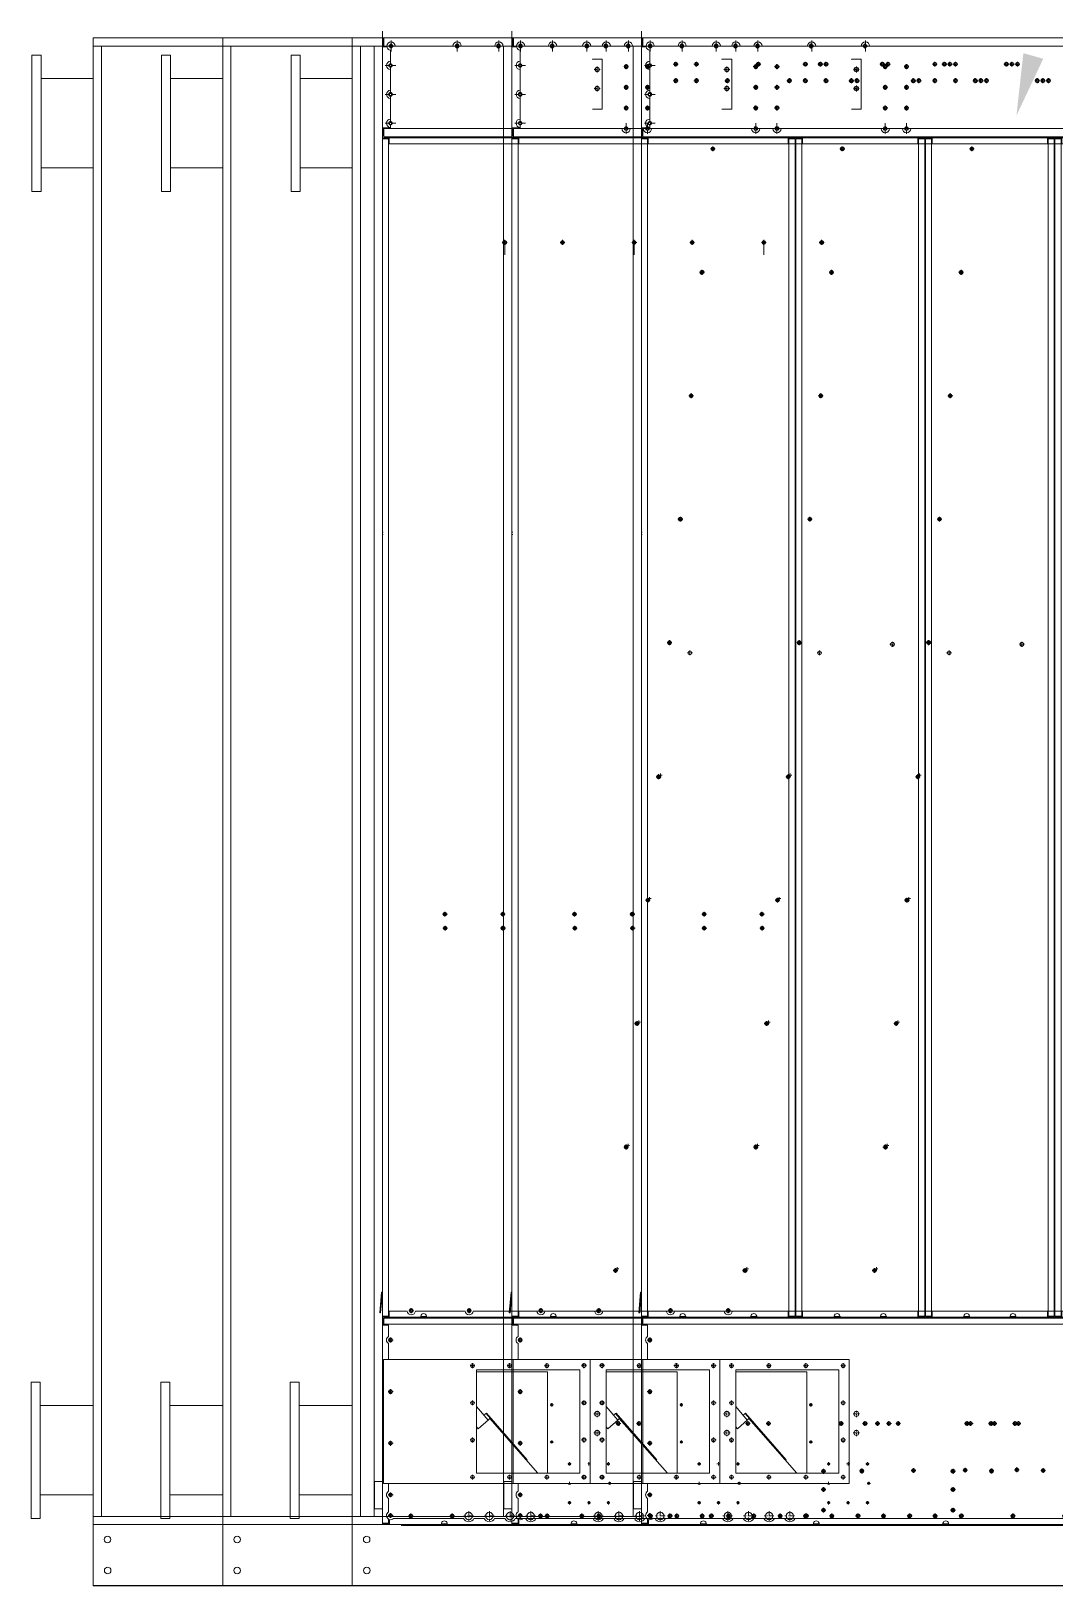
# Model space of a CAD drawing. Header units: millimetres. Extents: x -648583 to 40219, y -129719 to 29148.
# Drawn here: x -648583 to -646106, y -129719 to -125954 of the extents above; entities that cross this region are included whole.
import ezdxf

# ---------------------------------------------------------------- set-up
doc = ezdxf.new("R2010")
doc.units = ezdxf.units.MM
doc.linetypes.add('DASHDOT', pattern=[18.5, 12, -3, 0.5, -3])
doc.linetypes.add('DASHED', pattern=[15, 12, -3])
doc.layers.add('냉각탑_dim', color=1, linetype='Continuous')

# ---------------------------------------------------------------- blocks, each defined once
blk = doc.blocks.new('1')
at = {"lineweight": 20}
for p, q in [((19361.3, 18430.1), (19361.3, 18449.7)), ((19361.3, 18433.6), (18661.3, 18433.6)), ((18661.3, 18433.6), (18661.3, 14833.6)), ((19361.3, 18413.6), (18661.3, 18413.6)), ((18681.3, 18413.6), (18681.3, 14853.6)), ((19361.3, 18433.6), (19361.3, 14833.6)), ((19364.8, 18433.6), (19361.3, 18433.6)), ((18661.3, 14853.6), (19361.3, 14853.6)), ((18661.3, 14833.6), (19361.3, 14833.6)), ((19361.3, 14833.6), (19361.3, 14837.1)), ((19361.3, 14833.6), (19364.8, 14833.6)), ((24761.3, 14833.6), (19861.3, 14833.6))]:
    blk.add_line(p, q, dxfattribs=at)
at = {"color": 7, "lineweight": 20}
for p, q in [((19341.3, 18413.6), (19341.3, 14853.6)), ((19361.3, 18431.9), (19361.3, 14937.3)), ((19361.3, 18411.6), (19361.3, 18215.6)), ((22357.8, 18433.6), (19364.8, 18433.6)), ((19392.3, 18413.6), (19532.3, 18413.6)), ((19552.3, 18413.6), (19633.3, 18413.6)), ((19653.3, 18413.6), (19763.3, 18413.6)), ((19783.3, 18413.6), (19893.3, 18413.6)), ((19913.3, 18413.6), (21727.8, 18413.6)), ((18513.3, 18061.6), (18513.3, 18391.6)), ((18535.3, 18391.6), (18513.3, 18391.6)), ((18535.3, 18391.6), (18535.3, 18061.6)), ((19381.3, 18376.6), (19381.3, 18403.7)), ((19869.5, 18382.1), (19893.1, 18382.1)), ((19893.1, 18382.1), (19893.1, 18260.6)), ((18661.3, 18334.8), (18535.3, 18334.8)), ((19381.3, 18306.6), (19381.3, 18356.6)), ((19381.3, 18236.6), (19381.3, 18286.6)), ((19893.1, 18260.6), (19869.5, 18260.6)), ((19361.3, 18188.5), (19361.3, 15338.7)), ((19941.3, 18213.6), (19364.8, 18213.6)), ((19364.8, 18193.6), (22357.8, 18193.6)), ((19376.3, 15338.7), (19376.3, 18188.5)), ((19377.9, 18191.6), (20343.7, 18191.6)), ((19992.8, 18213.6), (19961.3, 18213.6)), ((22357.8, 18213.6), (20012.8, 18213.6)), ((20345.3, 18188.5), (20345.3, 15338.7)), ((20360.3, 15338.7), (20360.3, 18188.5)), ((20361.8, 18188.5), (20361.8, 15338.7)), ((20376.8, 15338.7), (20376.8, 18188.5)), ((20378.4, 18191.6), (21344.2, 18191.6)), ((20343.7, 18176.6), (19377.9, 18176.6)), ((21344.2, 18176.6), (20378.4, 18176.6)), ((18661.3, 18118.5), (18535.3, 18118.5)), ((18535.3, 18061.6), (18513.3, 18061.6)), ((19355, 15346.5), (19359.3, 15396.4)), ((19357, 15346.4), (19361.3, 15396.2)), ((22357.8, 15333.6), (19364.8, 15333.6)), ((19377.9, 15350.6), (19421.4, 15350.6)), ((19377.9, 15335.6), (19454.6, 15335.6)), ((19441.3, 15350.6), (19561.4, 15350.6)), ((19468, 15335.6), (20253.6, 15335.6)), ((19581.3, 15350.6), (20343.7, 15350.6)), ((20267, 15335.6), (20343.7, 15335.6)), ((21344.2, 15350.6), (20378.4, 15350.6)), ((20378.4, 15335.6), (20455.1, 15335.6)), ((20468.5, 15335.6), (21254.1, 15335.6)), ((19361.3, 14837.1), (19361.3, 15316.6)), ((21920.2, 15318.6), (19364.8, 15318.6)), ((19376.3, 15289.3), (19376.3, 15316.6)), ((19376.3, 15233.6), (19376.3, 15271.9)), ((19364.3, 14933.6), (19364.3, 15233.6)), ((19864.3, 15233.6), (19364.3, 15233.6)), ((19589.3, 15208.6), (19839.3, 15208.6)), ((19589.3, 15208.6), (19589.3, 14958.6)), ((19839.3, 14958.6), (19839.3, 15208.6)), ((19864.3, 15233.6), (19864.3, 14933.6)), ((18511.3, 14848.6), (18511.3, 15178.6)), ((18533.3, 15178.6), (18511.3, 15178.6)), ((18533.3, 15178.6), (18533.3, 14848.6)), ((19589.3, 15203.6), (19761.3, 15203.6)), ((19761.3, 14958.6), (19761.3, 15203.6)), ((18661.3, 15121.8), (18533.3, 15121.8)), ((19589.3, 15119.3), (19617.4, 15086.9)), ((19710.7, 14989.6), (19612.2, 15102.8)), ((19711.8, 14990.6), (19613.4, 15103.8)), ((19618.2, 15087.6), (19593.4, 15065.7)), ((19737.5, 14958.6), (19621.2, 15090.2)), ((19589.3, 14958.6), (19839.3, 14958.6)), ((19342.1, 14937.8), (19342.1, 14871.5)), ((19364.3, 14933.6), (19864.3, 14933.6)), ((18661.3, 14905.5), (18533.3, 14905.5)), ((19376.3, 14864.3), (19376.3, 14896.9)), ((18533.3, 14848.6), (18511.3, 14848.6)), ((19504.6, 14833.6), (19378.3, 14833.6)), ((19557.7, 14848.6), (19388.5, 14848.6)), ((20404.6, 14833.6), (19518.1, 14833.6)), ((19607.7, 14848.6), (19583, 14848.6)), ((19657.7, 14848.6), (19633, 14848.6)), ((19707.7, 14848.6), (19683, 14848.6)), ((21989.7, 14848.6), (19733, 14848.6)), ((21304.6, 14833.6), (20418.1, 14833.6)), ((20397.8, 14831.6), (19410.8, 14831.6))]:
    blk.add_line(p, q, dxfattribs=at)
at = {"color": 7, "lineweight": 20, "ltscale": 0.4625}
for p, q in [((19361.3, 18430.1), (19361.3, 18411.6)), ((19363.3, 18411.6), (19363.3, 18430.1)), ((19361.3, 18215.6), (19361.3, 18197.1)), ((19363.3, 18197.1), (19363.3, 18215.6))]:
    blk.add_line(p, q, dxfattribs=at)
at = {"color": 7, "lineweight": 20, "ltscale": 0.05}
for p, q in [((19363.3, 18430.1), (19361.3, 18430.1)), ((19363.3, 18197.1), (19361.3, 18197.1)), ((19403.3, 18191.6), (19403.3, 18193.6)), ((19699.3, 18193.6), (19699.3, 18191.6)), ((19721.3, 18193.6), (19721.3, 18191.6)), ((19743.3, 18193.6), (19743.3, 18191.6)), ((19833.1, 18191.6), (19833.1, 18193.6)), ((19894.3, 18191.6), (19894.3, 18193.6)), ((19924.3, 18193.6), (19924.3, 18191.6)), ((19926.3, 18191.6), (19926.3, 18193.6)), ((19928.3, 18193.6), (19928.3, 18191.6)), ((19930.3, 18193.6), (19930.3, 18191.6)), ((20027.8, 18191.6), (20027.8, 18193.6)), ((20029.8, 18193.6), (20029.8, 18191.6)), ((19361.3, 15396.2), (19359.3, 15396.4)), ((19357, 15346.4), (19355, 15346.5)), ((19361.3, 15330.1), (19363.3, 15330.1)), ((19833.1, 15335.6), (19833.1, 15333.6)), ((19364.8, 14833.6), (19364.8, 14835.6)), ((19504.6, 14833.6), (19504.6, 14835.6)), ((19518.1, 14833.6), (19518.1, 14835.6)), ((20404.6, 14833.6), (20404.6, 14835.6)), ((20418.1, 14833.6), (20418.1, 14835.6)), ((19407.3, 14831.6), (19409.3, 14831.6)), ((20401.3, 14831.6), (20399.3, 14831.6))]:
    blk.add_line(p, q, dxfattribs=at)
at = {"color": 7, "lineweight": 20, "ltscale": 0.0875}
for p, q in [((19361.3, 18411.6), (19364.8, 18411.6)), ((19364.8, 18433.6), (19364.8, 18430.1)), ((19361.3, 18215.6), (19364.8, 18215.6)), ((19364.8, 18193.6), (19364.8, 18197.1)), ((19364.8, 15333.6), (19364.8, 15330.1)), ((19361.3, 15316.6), (19364.8, 15316.6)), ((19361.3, 14837.1), (19364.8, 14837.1)), ((19378.3, 14833.6), (19378.3, 14837.1))]:
    blk.add_line(p, q, dxfattribs=at)
at = {"color": 7, "lineweight": 20, "ltscale": 0.0375}
for p, q in [((19363.3, 18430.1), (19364.8, 18430.1)), ((19363.3, 18197.1), (19364.8, 18197.1)), ((19364.4, 18190), (19364.4, 18188.5)), ((20357.2, 18190), (20357.2, 18188.5)), ((20364.9, 18190), (20364.9, 18188.5)), ((20361.8, 16986.6), (20360.3, 16986.6)), ((20361.8, 16942.6), (20360.3, 16942.6)), ((20361.8, 16925.6), (20360.3, 16925.6)), ((19363.3, 15330.1), (19364.8, 15330.1)), ((19364.4, 15337.2), (19364.4, 15338.7)), ((20357.2, 15337.2), (20357.2, 15338.7)), ((20364.9, 15337.2), (20364.9, 15338.7)), ((19611.1, 15101.8), (19612.2, 15102.8)), ((19612.2, 15102.8), (19613.4, 15103.8)), ((19710.7, 14989.6), (19711.8, 14990.6)), ((19364.8, 14835.6), (19364.8, 14837.1))]:
    blk.add_line(p, q, dxfattribs=at)
at = {"color": 7, "lineweight": 20, "ltscale": 0.4125}
for p, q in [((19364.8, 18430.1), (19364.8, 18413.6)), ((19364.8, 18215.6), (19381.3, 18215.6)), ((19364.8, 18213.6), (19364.8, 18197.1))]:
    blk.add_line(p, q, dxfattribs=at)
at = {"color": 7, "lineweight": 20, "ltscale": 0.1875}
blk.add_line((19364.8, 18413.6), (19372.3, 18413.6), dxfattribs=at)
at = {"color": 7, "lineweight": 20, "ltscale": 0.192551}
blk.add_line((19372.5, 18411.6), (19364.8, 18411.6), dxfattribs=at)
at = {"color": 7, "linetype": 'DASHDOT', "lineweight": 20}
for p, q in [((19395.3, 18413.6), (19369.3, 18413.6)), ((19382.3, 18426.6), (19382.3, 18400.6)), ((19555.3, 18413.6), (19529.3, 18413.6)), ((19542.3, 18426.6), (19542.3, 18400.6)), ((19656.3, 18413.6), (19630.3, 18413.6)), ((19643.3, 18426.6), (19643.3, 18400.6)), ((19786.3, 18413.6), (19760.3, 18413.6)), ((19773.3, 18426.6), (19773.3, 18400.6)), ((19916.3, 18413.6), (19890.3, 18413.6)), ((19903.3, 18426.6), (19903.3, 18400.6)), ((19381.3, 18379.6), (19381.3, 18353.6)), ((19394.3, 18366.6), (19368.3, 18366.6)), ((19394.3, 18296.6), (19368.3, 18296.6)), ((19381.3, 18309.6), (19381.3, 18283.6)), ((19394.3, 18226.6), (19368.3, 18226.6)), ((19381.3, 18239.6), (19381.3, 18213.6)), ((19951.3, 18226.6), (19951.3, 18200.6)), ((20002.8, 18226.6), (20002.8, 18200.6)), ((19964.3, 18213.6), (19938.3, 18213.6)), ((20015.8, 18213.6), (19989.8, 18213.6)), ((19582, 14854.6), (19558.6, 14854.6)), ((19570.3, 14866.3), (19570.3, 14842.9)), ((19632, 14854.6), (19608.6, 14854.6)), ((19620.3, 14866.3), (19620.3, 14842.9)), ((19682, 14854.6), (19658.6, 14854.6)), ((19670.3, 14866.3), (19670.3, 14842.9)), ((19732, 14854.6), (19708.6, 14854.6)), ((19720.3, 14866.3), (19720.3, 14842.9))]:
    blk.add_line(p, q, dxfattribs=at)
at = {"color": 7, "linetype": 'DASHDOT', "lineweight": 20, "ltscale": 0.292499}
for p, q in [((19648.2, 18413.6), (19636.5, 18413.6)), ((19778.2, 18413.6), (19766.5, 18413.6)), ((19908.2, 18413.6), (19896.5, 18413.6)), ((19957.2, 18363.6), (19945.5, 18363.6)), ((20008.7, 18363.6), (19997, 18363.6)), ((20077.2, 18369.6), (20065.5, 18369.6)), ((20127.2, 18369.6), (20115.5, 18369.6)), ((20277.2, 18369.6), (20265.5, 18369.6)), ((20427.2, 18369.6), (20415.5, 18369.6)), ((20577.2, 18369.6), (20565.5, 18369.6)), ((20727.2, 18369.6), (20715.5, 18369.6)), ((20877.2, 18369.6), (20865.5, 18369.6)), ((19957.2, 18313.6), (19945.5, 18313.6)), ((20008.7, 18313.6), (19997, 18313.6)), ((20077.2, 18329.6), (20065.5, 18329.6)), ((20127.2, 18329.6), (20115.5, 18329.6)), ((20202.2, 18329.6), (20190.5, 18329.6)), ((20352.2, 18329.6), (20340.5, 18329.6)), ((20502.2, 18329.6), (20490.5, 18329.6)), ((20652.2, 18329.6), (20640.5, 18329.6)), ((20802.2, 18329.6), (20790.5, 18329.6)), ((20952.2, 18329.6), (20940.5, 18329.6)), ((19957.2, 18263.6), (19945.5, 18263.6)), ((20008.7, 18263.6), (19997, 18263.6)), ((20166.8, 18164.5), (20155.1, 18164.5)), ((20160.9, 18170.4), (20160.9, 18158.7)), ((19663.2, 17938.1), (19651.5, 17938.1)), ((19803.2, 17938.1), (19791.5, 17938.1)), ((20140.6, 17865.7), (20128.9, 17865.7)), ((20134.8, 17871.5), (20134.8, 17859.8)), ((20114.5, 17566.8), (20102.8, 17566.8)), ((20088.3, 17268), (20076.6, 17268)), ((20062.2, 16969.1), (20050.5, 16969.1)), ((20111.6, 16944.4), (20099.9, 16944.4)), ((20105.7, 16950.3), (20105.7, 16938.6)), ((20595.6, 16970.9), (20595.6, 16959.2)), ((20030, 16650.3), (20030, 16638.6)), ((20003.9, 16351.4), (20003.9, 16339.7)), ((19518.7, 16311.6), (19507, 16311.6)), ((19512.8, 16317.5), (19512.8, 16305.8)), ((19658.7, 16311.6), (19647, 16311.6)), ((19652.8, 16317.5), (19652.8, 16305.8)), ((19519.2, 16277.6), (19507.5, 16277.6)), ((19513.3, 16283.5), (19513.3, 16271.8)), ((19659.2, 16277.6), (19647.5, 16277.6)), ((19653.3, 16283.5), (19653.3, 16271.8)), ((19977.7, 16052.6), (19977.7, 16040.9)), ((19437.2, 15351.6), (19425.5, 15351.6)), ((19431.3, 15357.5), (19431.3, 15345.8)), ((19577.2, 15351.6), (19565.5, 15351.6)), ((19571.3, 15357.5), (19571.3, 15345.8)), ((19387.2, 15280.6), (19375.5, 15280.6)), ((19585.2, 15218.6), (19573.5, 15218.6)), ((19675.2, 15218.6), (19663.5, 15218.6)), ((19765.2, 15218.6), (19753.5, 15218.6)), ((19855.2, 15218.6), (19843.5, 15218.6)), ((19387.2, 15155.6), (19375.5, 15155.6)), ((19585.2, 15128.6), (19573.5, 15128.6)), ((19855.2, 15128.6), (19843.5, 15128.6)), ((19938.2, 15078.6), (19926.5, 15078.6)), ((19988.2, 15078.6), (19976.5, 15078.6)), ((20477.2, 15078.6), (20465.5, 15078.6)), ((20535.2, 15078.6), (20523.5, 15078.6)), ((20593.2, 15078.6), (20581.5, 15078.6)), ((20782.2, 15078.6), (20770.5, 15078.6)), ((20840.2, 15078.6), (20828.5, 15078.6)), ((20898.2, 15078.6), (20886.5, 15078.6)), ((19387.2, 15030.6), (19375.5, 15030.6)), ((19585.2, 15038.6), (19573.5, 15038.6)), ((19855.2, 15038.6), (19843.5, 15038.6)), ((19585.2, 14948.6), (19573.5, 14948.6)), ((19675.2, 14948.6), (19663.5, 14948.6)), ((19765.2, 14948.6), (19753.5, 14948.6)), ((19855.2, 14948.6), (19843.5, 14948.6)), ((20434.7, 14962.8), (20423, 14962.8)), ((20527.7, 14963.5), (20516, 14963.5)), ((20652.7, 14964.5), (20641, 14964.5)), ((20777.7, 14965.5), (20766, 14965.5)), ((20902.7, 14966.5), (20891, 14966.5)), ((20434.7, 14918.6), (20423, 14918.6)), ((19387.2, 14905.6), (19375.5, 14905.6)), ((19387.2, 14855.6), (19375.5, 14855.6)), ((19436.2, 14854.6), (19424.5, 14854.6)), ((19536.2, 14854.6), (19524.5, 14854.6)), ((19766.2, 14854.6), (19754.5, 14854.6)), ((19891.2, 14854.6), (19879.5, 14854.6)), ((20016.2, 14854.6), (20004.5, 14854.6)), ((20141.2, 14854.6), (20129.5, 14854.6)), ((20266.2, 14854.6), (20254.5, 14854.6)), ((20391.2, 14854.6), (20379.5, 14854.6)), ((20434.7, 14868.6), (20423, 14868.6))]:
    blk.add_line(p, q, dxfattribs=at)
at = {"color": 7, "linetype": 'DASHDOT', "lineweight": 20, "ltscale": 0.292505}
for p, q in [((19642.3, 18419.5), (19642.3, 18407.8)), ((19772.3, 18419.5), (19772.3, 18407.8)), ((19902.3, 18419.5), (19902.3, 18407.8)), ((20071.3, 18375.5), (20071.3, 18363.8)), ((20121.3, 18375.5), (20121.3, 18363.8)), ((20271.3, 18375.5), (20271.3, 18363.8)), ((20421.3, 18375.5), (20421.3, 18363.8)), ((20571.3, 18375.5), (20571.3, 18363.8)), ((20721.3, 18375.5), (20721.3, 18363.8)), ((20871.3, 18375.5), (20871.3, 18363.8)), ((19951.3, 18369.5), (19951.3, 18357.8)), ((20002.8, 18369.5), (20002.8, 18357.8)), ((20071.3, 18335.5), (20071.3, 18323.8)), ((20121.3, 18335.5), (20121.3, 18323.8)), ((20196.3, 18335.5), (20196.3, 18323.8)), ((20346.3, 18335.5), (20346.3, 18323.8)), ((20496.3, 18335.5), (20496.3, 18323.8)), ((20646.3, 18335.5), (20646.3, 18323.8)), ((20796.3, 18335.5), (20796.3, 18323.8)), ((20946.3, 18335.5), (20946.3, 18323.8)), ((19951.3, 18319.5), (19951.3, 18307.8)), ((20002.8, 18319.5), (20002.8, 18307.8)), ((19951.3, 18269.5), (19951.3, 18257.8)), ((20002.8, 18269.5), (20002.8, 18257.8)), ((19657.3, 17944), (19657.3, 17932.3)), ((19797.3, 17944), (19797.3, 17932.3)), ((20108.6, 17572.7), (20108.6, 17561)), ((20082.5, 17273.8), (20082.5, 17262.1)), ((20056.3, 16975), (20056.3, 16963.3)), ((20035.9, 16644.4), (20024.2, 16644.4)), ((20009.7, 16345.6), (19998, 16345.6)), ((19983.6, 16046.7), (19971.9, 16046.7)), ((19957.4, 15747.9), (19945.7, 15747.9)), ((19931.3, 15449), (19919.6, 15449))]:
    blk.add_line(p, q, dxfattribs=at)
at = {"color": 7, "lineweight": 20, "ltscale": 0.023431}
blk.add_line((19869.5, 18381.2), (19869.5, 18382.1), dxfattribs=at)
at = {"color": 7, "linetype": 'DASHDOT', "lineweight": 20, "ltscale": 0.357501}
for p, q in [((19888.5, 18356.6), (19874.2, 18356.6)), ((19888.5, 18310.6), (19874.2, 18310.6))]:
    blk.add_line(p, q, dxfattribs=at)
at = {"color": 7, "linetype": 'DASHDOT', "lineweight": 20, "ltscale": 0.357495}
for p, q in [((19881.3, 18363.8), (19881.3, 18349.5)), ((19881.3, 18317.8), (19881.3, 18303.5))]:
    blk.add_line(p, q, dxfattribs=at)
at = {"color": 7, "lineweight": 20, "ltscale": 0.053766}
for p, q in [((19950.3, 18316.4), (19952.4, 18316.4)), ((20001.8, 18316.4), (20003.9, 18316.4))]:
    blk.add_line(p, q, dxfattribs=at)
at = {"color": 7, "lineweight": 20, "ltscale": 0.214999}
blk.add_line((19361.3, 18197.1), (19361.3, 18188.5), dxfattribs=at)
at = {"color": 7, "lineweight": 20, "ltscale": 0.0775}
for p, q in [((19361.3, 18188.5), (19364.4, 18188.5)), ((19377.9, 18191.6), (19377.9, 18188.5)), ((20343.7, 18191.6), (20343.7, 18188.5)), ((20360.3, 18188.5), (20357.2, 18188.5)), ((20361.8, 18188.5), (20364.9, 18188.5)), ((20378.4, 18191.6), (20378.4, 18188.5)), ((19361.3, 15338.7), (19364.4, 15338.7)), ((19364.4, 15335.6), (19364.4, 15338.7)), ((19377.9, 15335.6), (19377.9, 15338.7)), ((20343.7, 15335.6), (20343.7, 15338.7)), ((20360.3, 15338.7), (20357.2, 15338.7)), ((20361.8, 15338.7), (20364.9, 15338.7)), ((20378.4, 15335.6), (20378.4, 15338.7))]:
    blk.add_line(p, q, dxfattribs=at)
at = {"color": 7, "lineweight": 20, "ltscale": 0.3375}
for p, q in [((19377.9, 18191.6), (19364.4, 18191.6)), ((19364.4, 18190), (19377.9, 18190)), ((20357.2, 18191.6), (20343.7, 18191.6)), ((20343.7, 18190), (20357.2, 18190)), ((20378.4, 18191.6), (20364.9, 18191.6)), ((20364.9, 18190), (20378.4, 18190)), ((19361.3, 15316.6), (19361.3, 15330.1)), ((19363.3, 15330.1), (19363.3, 15316.6)), ((19377.9, 15337.2), (19364.4, 15337.2)), ((19364.4, 15335.6), (19377.9, 15335.6)), ((20357.2, 15337.2), (20343.7, 15337.2)), ((20343.7, 15335.6), (20357.2, 15335.6)), ((20378.4, 15337.2), (20364.9, 15337.2)), ((20364.9, 15335.6), (20378.4, 15335.6)), ((19364.8, 14835.6), (19378.3, 14835.6)), ((19378.3, 14833.6), (19364.8, 14833.6))]:
    blk.add_line(p, q, dxfattribs=at)
at = {"color": 7, "lineweight": 20, "ltscale": 0.04}
for p, q in [((19364.4, 18191.6), (19364.4, 18190)), ((20357.2, 18191.6), (20357.2, 18190)), ((20364.9, 18191.6), (20364.9, 18190)), ((19364.4, 15335.6), (19364.4, 15337.2)), ((19454.6, 15335.6), (19454.6, 15337.2)), ((19468, 15335.6), (19468, 15337.2)), ((20253.6, 15335.6), (20253.6, 15337.2)), ((20267, 15335.6), (20267, 15337.2)), ((20357.2, 15335.6), (20357.2, 15337.2)), ((20364.9, 15335.6), (20364.9, 15337.2)), ((20455.1, 15335.6), (20455.1, 15337.2)), ((20468.5, 15335.6), (20468.5, 15337.2))]:
    blk.add_line(p, q, dxfattribs=at)
at = {"color": 7, "lineweight": 20, "ltscale": 0.2975}
for p, q in [((19376.3, 18188.5), (19364.4, 18188.5)), ((19377.9, 18176.6), (19377.9, 18188.5)), ((20343.7, 18176.6), (20343.7, 18188.5)), ((20357.2, 18188.5), (20345.3, 18188.5)), ((20376.8, 18188.5), (20364.9, 18188.5)), ((20378.4, 18176.6), (20378.4, 18188.5)), ((19364.4, 15338.7), (19376.3, 15338.7)), ((19377.9, 15350.6), (19377.9, 15338.7)), ((20343.7, 15338.7), (20343.7, 15350.6)), ((20345.3, 15338.7), (20357.2, 15338.7)), ((20364.9, 15338.7), (20376.8, 15338.7)), ((20378.4, 15350.6), (20378.4, 15338.7))]:
    blk.add_line(p, q, dxfattribs=at)
at = {"color": 7, "lineweight": 20, "ltscale": 0.025}
blk.add_line((19381.3, 18215.6), (19381.3, 18216.6), dxfattribs=at)
at = {"color": 7, "lineweight": 20, "ltscale": 0.049997}
blk.add_line((19863.1, 18193.6), (19863.1, 18191.6), dxfattribs=at)
at = {"color": 7, "lineweight": 20, "ltscale": 0.050191}
for p, q in [((20180.1, 18193.6), (20180.2, 18191.6)), ((20182.2, 18191.6), (20182.1, 18193.6)), ((20189.7, 18193.6), (20189.5, 18191.6)), ((20799.3, 18193.6), (20799.1, 18191.6)), ((20799.1, 18191.6), (20799.3, 18193.6)), ((19895.5, 15335.6), (19895.3, 15333.6)), ((19935.4, 15333.6), (19935.6, 15335.6)), ((19936, 15335.6), (19935.9, 15333.6)), ((19939.6, 15335.6), (19939.4, 15333.6)), ((20549, 15333.6), (20549.2, 15335.6)), ((20549.2, 15335.6), (20549, 15333.6)), ((20853.8, 15333.6), (20854, 15335.6)), ((20854, 15335.6), (20853.8, 15333.6))]:
    blk.add_line(p, q, dxfattribs=at)
at = {"color": 7, "linetype": 'DASHDOT', "lineweight": 20, "ltscale": 0.195001}
for p, q in [((20164.9, 18164.4), (20157.1, 18164.4)), ((20161, 18168.3), (20161, 18160.5)), ((19657.4, 17941.8), (19657.4, 17934)), ((19801.3, 17937.9), (19793.5, 17937.9)), ((19797.4, 17941.8), (19797.4, 17934)), ((20138.8, 17865.5), (20131, 17865.5)), ((20134.9, 17869.4), (20134.9, 17861.6)), ((20112.6, 17566.7), (20104.8, 17566.7)), ((20108.7, 17570.6), (20108.7, 17562.8)), ((20086.5, 17267.8), (20078.7, 17267.8)), ((20082.6, 17271.7), (20082.6, 17263.9)), ((20060.3, 16968.9), (20052.5, 16968.9)), ((20056.4, 16972.8), (20056.4, 16965)), ((20030, 16648.4), (20030, 16640.6)), ((20038.3, 16648.1), (20030.5, 16648.1)), ((20034.4, 16652), (20034.4, 16644.2)), ((20012.1, 16349.3), (20004.3, 16349.3)), ((20008.2, 16353.2), (20008.2, 16345.4)), ((19516.8, 16311.7), (19509, 16311.7)), ((19512.9, 16315.6), (19512.9, 16307.8)), ((19656.8, 16311.7), (19649, 16311.7)), ((19652.9, 16315.6), (19652.9, 16307.8)), ((19516.9, 16277.8), (19509.1, 16277.8)), ((19656.9, 16277.8), (19649.1, 16277.8)), ((19986, 16050.4), (19978.2, 16050.4)), ((19982.1, 16054.3), (19982.1, 16046.5)), ((19959.8, 15751.6), (19952, 15751.6)), ((19933.7, 15452.7), (19925.9, 15452.7)), ((19575.2, 15351.6), (19567.4, 15351.6)), ((19571.3, 15355.5), (19571.3, 15347.7)), ((19775.2, 15123.6), (19767.4, 15123.6)), ((19775.2, 15033.6), (19767.4, 15033.6)), ((19818.2, 14980.6), (19810.4, 14980.6)), ((19865.2, 14980.6), (19857.4, 14980.6)), ((19912.2, 14980.6), (19904.4, 14980.6)), ((20432.2, 14962.8), (20424.4, 14962.8)), ((20525.2, 14963.5), (20517.4, 14963.5)), ((20650.2, 14964.5), (20642.4, 14964.5)), ((20775.2, 14965.5), (20767.4, 14965.5)), ((19818.2, 14933.6), (19810.4, 14933.6)), ((19915.2, 14933.6), (19907.4, 14933.6)), ((20432.2, 14918.6), (20424.4, 14918.6)), ((19818.2, 14886.6), (19810.4, 14886.6)), ((19865.2, 14886.6), (19857.4, 14886.6)), ((19912.2, 14886.6), (19904.4, 14886.6)), ((20432.2, 14868.6), (20424.4, 14868.6))]:
    blk.add_line(p, q, dxfattribs=at)
at = {"color": 7, "linetype": 'DASHDOT', "lineweight": 20, "ltscale": 0.194995}
for p, q in [((19661.3, 17937.9), (19653.5, 17937.9)), ((20033.9, 16644.5), (20026.1, 16644.5)), ((20007.8, 16345.7), (20000, 16345.7)), ((19981.7, 16046.8), (19973.9, 16046.8)), ((19955.5, 15747.9), (19947.7, 15747.9)), ((19929.4, 15449.1), (19921.6, 15449.1))]:
    blk.add_line(p, q, dxfattribs=at)
at = {"color": 0, "lineweight": 20}
for p, q in [((19657.4, 17938.1), (19657.4, 17908.1)), ((18661.3, 14685.2), (18661.3, 14833.6))]:
    blk.add_line(p, q, dxfattribs=at)
at = {"color": 7, "linetype": 'DASHED', "lineweight": 20}
for p, q in [((19361.3, 17236.6), (19363.3, 17236.6)), ((19361.3, 17230.6), (19363.3, 17230.6))]:
    blk.add_line(p, q, dxfattribs=at)
at = {"color": 7, "linetype": 'DASHDOT', "lineweight": 20, "ltscale": 0.292502}
blk.add_line((20601.5, 16965), (20589.8, 16965), dxfattribs=at)
at = {"color": 7, "linetype": 'DASHDOT', "lineweight": 20, "ltscale": 0.194998}
for p, q in [((20003.9, 16349.6), (20003.9, 16341.8)), ((19513, 16281.7), (19513, 16273.9)), ((19653, 16281.7), (19653, 16273.9)), ((19977.8, 16050.7), (19977.8, 16042.9)), ((20900.2, 14966.5), (20892.4, 14966.5))]:
    blk.add_line(p, q, dxfattribs=at)
at = {"color": 7, "linetype": 'DASHDOT', "lineweight": 20, "ltscale": 0.2925}
for p, q in [((19951.6, 15753.7), (19951.6, 15742)), ((19925.4, 15454.9), (19925.4, 15443.2)), ((19381.3, 15286.5), (19381.3, 15274.8)), ((19579.3, 15224.5), (19579.3, 15212.8)), ((19669.3, 15224.5), (19669.3, 15212.8)), ((19759.3, 15224.5), (19759.3, 15212.8)), ((19849.3, 15224.5), (19849.3, 15212.8)), ((19381.3, 15161.5), (19381.3, 15149.8)), ((19579.3, 15134.5), (19579.3, 15122.8)), ((19849.3, 15134.5), (19849.3, 15122.8)), ((19932.3, 15084.5), (19932.3, 15072.8)), ((19982.3, 15084.5), (19982.3, 15072.8)), ((20471.3, 15084.5), (20471.3, 15072.8)), ((20529.3, 15084.5), (20529.3, 15072.8)), ((20587.3, 15084.5), (20587.3, 15072.8)), ((20776.3, 15084.5), (20776.3, 15072.8)), ((20834.3, 15084.5), (20834.3, 15072.8)), ((20892.3, 15084.5), (20892.3, 15072.8)), ((19381.3, 15036.5), (19381.3, 15024.8)), ((19579.3, 15044.5), (19579.3, 15032.8)), ((19849.3, 15044.5), (19849.3, 15032.8)), ((19579.3, 14954.5), (19579.3, 14942.8)), ((19669.3, 14954.5), (19669.3, 14942.8)), ((19759.3, 14954.5), (19759.3, 14942.8)), ((19849.3, 14954.5), (19849.3, 14942.8)), ((20428.8, 14968.7), (20428.8, 14957)), ((20521.8, 14969.4), (20521.8, 14957.7)), ((20646.8, 14970.4), (20646.8, 14958.7)), ((20771.8, 14971.4), (20771.8, 14959.7)), ((20896.8, 14972.4), (20896.8, 14960.7)), ((19381.3, 14911.5), (19381.3, 14899.8)), ((20428.8, 14924.5), (20428.8, 14912.8)), ((20428.8, 14874.5), (20428.8, 14862.8)), ((19381.3, 14861.5), (19381.3, 14849.8)), ((19430.3, 14860.5), (19430.3, 14848.8)), ((19530.3, 14860.5), (19530.3, 14848.8)), ((19760.3, 14860.5), (19760.3, 14848.8)), ((19885.3, 14860.5), (19885.3, 14848.8)), ((20010.3, 14860.5), (20010.3, 14848.8)), ((20135.3, 14860.5), (20135.3, 14848.8)), ((20260.3, 14860.5), (20260.3, 14848.8)), ((20385.3, 14860.5), (20385.3, 14848.8))]:
    blk.add_line(p, q, dxfattribs=at)
at = {"color": 7, "linetype": 'DASHDOT', "lineweight": 20, "ltscale": 0.195}
for p, q in [((19951.6, 15751.8), (19951.6, 15744)), ((19955.9, 15755.5), (19955.9, 15747.7)), ((19925.5, 15453), (19925.5, 15445.2)), ((19929.8, 15456.6), (19929.8, 15448.8)), ((19771.3, 15127.5), (19771.3, 15119.7)), ((19771.3, 15037.5), (19771.3, 15029.7)), ((19814.3, 14984.5), (19814.3, 14976.7)), ((19861.3, 14984.5), (19861.3, 14976.7)), ((19908.3, 14984.5), (19908.3, 14976.7)), ((20428.3, 14966.7), (20428.3, 14958.9)), ((20521.3, 14967.4), (20521.3, 14959.6)), ((20646.3, 14968.4), (20646.3, 14960.6)), ((20771.3, 14969.4), (20771.3, 14961.6)), ((20896.3, 14970.4), (20896.3, 14962.6)), ((19814.3, 14937.5), (19814.3, 14929.7)), ((19911.3, 14937.5), (19911.3, 14929.7)), ((20428.3, 14922.5), (20428.3, 14914.7)), ((19814.3, 14890.5), (19814.3, 14882.7)), ((19861.3, 14890.5), (19861.3, 14882.7)), ((19908.3, 14890.5), (19908.3, 14882.7)), ((20428.3, 14872.5), (20428.3, 14864.7))]:
    blk.add_line(p, q, dxfattribs=at)
at = {"color": 7, "lineweight": 20, "ltscale": 0.000294144}
blk.add_line((19364.4, 15335.6), (19364.4, 15335.6), dxfattribs=at)
at = {"color": 7, "lineweight": 20, "ltscale": 0.2875}
for p, q in [((19364.8, 15318.6), (19364.8, 15330.1)), ((19364.8, 15316.6), (19376.3, 15316.6)), ((19376.3, 14837.1), (19364.8, 14837.1))]:
    blk.add_line(p, q, dxfattribs=at)
at = {"color": 7, "lineweight": 20, "ltscale": 0.168029}
for p, q in [((19454.6, 15337.2), (19461.3, 15337.2)), ((19454.6, 15335.6), (19461.3, 15335.6)), ((19468, 15337.2), (19461.3, 15337.2)), ((19468, 15335.6), (19461.3, 15335.6)), ((20253.6, 15337.2), (20260.3, 15337.2)), ((20253.6, 15335.6), (20260.3, 15335.6)), ((20267, 15337.2), (20260.3, 15337.2)), ((20267, 15335.6), (20260.3, 15335.6)), ((20455.1, 15337.2), (20461.8, 15337.2)), ((20455.1, 15335.6), (20461.8, 15335.6)), ((20468.5, 15337.2), (20461.8, 15337.2)), ((20468.5, 15335.6), (20461.8, 15335.6))]:
    blk.add_line(p, q, dxfattribs=at)
at = {"color": 7, "lineweight": 20, "ltscale": 0.049942}
blk.add_line((19863.1, 15335.6), (19863.1, 15333.6), dxfattribs=at)
at = {"color": 7, "lineweight": 20, "ltscale": 0.049995}
blk.add_line((19863.1, 15335.6), (19863.1, 15333.6), dxfattribs=at)
at = {"color": 7, "lineweight": 20, "ltscale": 0.125001}
blk.add_line((19607.3, 15098.5), (19611.1, 15101.8), dxfattribs=at)
at = {"color": 7, "linetype": 'DASHDOT', "lineweight": 20, "ltscale": 0.389996}
for p, q in [((19889.1, 15101.6), (19873.5, 15101.6)), ((19889.1, 15055.6), (19873.5, 15055.6))]:
    blk.add_line(p, q, dxfattribs=at)
at = {"color": 7, "linetype": 'DASHDOT', "lineweight": 20, "ltscale": 0.389999}
blk.add_line((19881.3, 15109.4), (19881.3, 15093.8), dxfattribs=at)
at = {"color": 7, "lineweight": 20, "ltscale": 0.157289}
blk.add_line((19593.5, 15065.7), (19589.3, 15070.5), dxfattribs=at)
at = {"color": 7, "lineweight": 20, "ltscale": 0.1554}
blk.add_line((19593.4, 15065.7), (19589.3, 15070.4), dxfattribs=at)
at = {"color": 7, "lineweight": 20, "ltscale": 0.1}
blk.add_line((19618.2, 15087.6), (19621.2, 15090.2), dxfattribs=at)
at = {"color": 7, "linetype": 'DASHDOT', "lineweight": 20, "ltscale": 0.39}
blk.add_line((19881.3, 15063.4), (19881.3, 15047.8), dxfattribs=at)
at = {"color": 7, "lineweight": 20, "ltscale": 0.15}
for p, q in [((19381.3, 15027.6), (19381.3, 15033.6)), ((19381.3, 14852.6), (19381.3, 14858.6))]:
    blk.add_line(p, q, dxfattribs=at)
at = {"color": 7, "lineweight": 20, "ltscale": 0.010428}
blk.add_line((19710.3, 14989.3), (19710.7, 14989.6), dxfattribs=at)
at = {"color": 7, "lineweight": 20, "ltscale": 0.479992}
for p, q in [((19361.3, 14937.8), (19342.1, 14937.8)), ((19361.3, 14871.5), (19342.1, 14871.5))]:
    blk.add_line(p, q, dxfattribs=at)
at = {"color": 7, "lineweight": 20, "ltscale": 0.483494}
blk.add_line((19376.3, 14914.3), (19376.3, 14933.6), dxfattribs=at)
at = {"color": 7, "lineweight": 20, "ltscale": 0.245994}
blk.add_line((19376.3, 14837.1), (19376.3, 14846.9), dxfattribs=at)
at = {"color": 7, "lineweight": 20, "ltscale": 0.224015}
blk.add_line((19378.3, 14846.1), (19378.3, 14837.1), dxfattribs=at)
at = {"color": 7, "lineweight": 20, "ltscale": 0.050016}
for p, q in [((19407.3, 14831.6), (19407.3, 14833.6)), ((19409.3, 14831.6), (19409.3, 14833.6))]:
    blk.add_line(p, q, dxfattribs=at)
at = {"color": 7, "lineweight": 20, "ltscale": 0.049866}
for p, q in [((19410.8, 14833.6), (19410.8, 14831.6)), ((20397.8, 14833.6), (20397.8, 14831.6))]:
    blk.add_line(p, q, dxfattribs=at)
at = {"color": 7, "lineweight": 20, "ltscale": 0.169248}
for p, q in [((19504.6, 14835.6), (19511.3, 14835.6)), ((19504.6, 14833.6), (19511.3, 14833.6)), ((19518.1, 14835.6), (19511.3, 14835.6)), ((19518.1, 14833.6), (19511.3, 14833.6)), ((20404.6, 14835.6), (20411.3, 14835.6)), ((20404.6, 14833.6), (20411.3, 14833.6)), ((20418.1, 14835.6), (20411.3, 14835.6)), ((20418.1, 14833.6), (20411.3, 14833.6))]:
    blk.add_line(p, q, dxfattribs=at)
at = {"color": 7, "lineweight": 20, "ltscale": 0.050015}
for p, q in [((20399.3, 14833.6), (20399.3, 14831.6)), ((20401.3, 14833.6), (20401.3, 14831.6))]:
    blk.add_line(p, q, dxfattribs=at)
at = {"ltscale": 500}
blk.add_line((25861.3, 14685.2), (18661.3, 14685.2), dxfattribs=at)
at = {"color": 7, "lineweight": 20}
for centre, radius in [((19382.3, 18413.6), 4.5), ((19382.3, 18413.6), 3), ((19542.3, 18413.6), 4.5), ((19542.3, 18413.6), 3), ((19642.3, 18413.6), 4.5), ((19642.3, 18413.6), 3), ((19772.3, 18413.6), 4.5), ((19772.3, 18413.6), 3), ((19902.3, 18413.6), 4.5), ((19902.3, 18413.6), 3), ((19381.3, 18366.6), 4.5), ((20071.3, 18369.6), 4.5), ((20071.3, 18369.6), 3), ((20121.3, 18369.6), 4.5), ((20121.3, 18369.6), 3), ((20271.3, 18369.6), 4.5), ((20271.3, 18369.6), 3), ((20421.3, 18369.6), 4.5), ((20421.3, 18369.6), 3), ((20571.3, 18369.6), 4.5), ((20571.3, 18369.6), 3), ((20721.3, 18369.6), 4.5), ((20721.3, 18369.6), 3), ((20871.3, 18369.6), 4.5), ((20871.3, 18369.6), 3), ((19381.3, 18366.6), 3), ((19881.3, 18356.6), 5.5), ((19881.3, 18356.6), 4.5), ((19951.3, 18363.6), 4.5), ((19951.3, 18363.6), 3), ((20002.8, 18363.6), 4.5), ((20002.8, 18363.6), 3), ((20071.3, 18329.6), 4.5), ((20121.3, 18329.6), 4.5), ((20196.3, 18329.6), 4.5), ((20346.3, 18329.6), 4.5), ((20496.3, 18329.6), 4.5), ((20646.3, 18329.6), 4.5), ((20796.3, 18329.6), 4.5), ((20946.3, 18329.6), 4.5), ((19381.3, 18296.6), 4.5), ((19381.3, 18296.6), 3), ((19881.3, 18310.6), 5.5), ((19881.3, 18310.6), 4.5), ((19951.3, 18313.6), 4.5), ((19951.3, 18313.6), 3), ((20002.8, 18313.6), 4.5), ((20002.8, 18313.6), 3), ((20071.3, 18329.6), 3), ((20121.3, 18329.6), 3), ((20196.3, 18329.6), 3), ((20346.3, 18329.6), 3), ((20496.3, 18329.6), 3), ((20646.3, 18329.6), 3), ((20796.3, 18329.6), 3), ((20946.3, 18329.6), 3), ((19951.3, 18263.6), 4.5), ((19951.3, 18263.6), 3), ((20002.8, 18263.6), 4.5), ((20002.8, 18263.6), 3), ((19381.3, 18226.6), 4.5), ((19381.3, 18226.6), 3), ((19951.3, 18213.6), 4.5), ((19951.3, 18213.6), 3), ((20002.8, 18213.6), 4.5), ((20002.8, 18213.6), 3), ((20160.9, 18164.5), 4.5), ((20161, 18164.4), 3), ((19657.3, 17938.1), 4.5), ((19657.4, 17937.9), 3), ((19797.3, 17938.1), 4.5), ((19797.4, 17937.9), 3), ((20134.8, 17865.7), 4.5), ((20134.9, 17865.5), 3), ((20108.6, 17566.8), 4.5), ((20108.7, 17566.7), 3), ((20082.5, 17268), 4.5), ((20082.6, 17267.8), 3), ((20056.3, 16969.1), 4.5), ((20056.4, 16968.9), 3), ((20105.7, 16944.4), 4.5), ((20595.6, 16965), 4.5), ((20030, 16644.4), 4.5), ((20030, 16644.5), 3), ((20003.9, 16345.6), 4.5), ((20003.9, 16345.7), 3), ((19512.8, 16311.6), 4.5), ((19512.9, 16311.7), 3), ((19652.8, 16311.6), 4.5), ((19652.9, 16311.7), 3), ((19513.3, 16277.6), 4.5), ((19513, 16277.8), 3), ((19653.3, 16277.6), 4.5), ((19653, 16277.8), 3), ((19977.7, 16046.7), 4.5), ((19977.8, 16046.8), 3), ((19951.6, 15747.9), 4.5), ((19951.6, 15747.9), 3), ((19925.4, 15449), 4.5), ((19925.5, 15449.1), 3), ((19431.3, 15351.6), 4.5), ((19431.3, 15351.6), 3), ((19571.3, 15351.6), 4.5), ((19571.3, 15351.6), 3), ((19381.3, 15280.6), 4.5), ((19381.3, 15280.6), 3), ((19579.3, 15218.6), 4.5), ((19669.3, 15218.6), 4.5), ((19759.3, 15218.6), 4.5), ((19849.3, 15218.6), 4.5), ((19381.3, 15155.6), 4.5), ((19381.3, 15155.6), 3), ((19579.3, 15128.6), 4.5), ((19771.3, 15123.6), 3), ((19849.3, 15128.6), 4.5), ((19881.3, 15101.6), 6), ((19881.3, 15055.6), 6), ((19932.3, 15078.6), 4.5), ((19932.3, 15078.6), 3), ((19982.3, 15078.6), 4.5), ((19982.3, 15078.6), 3), ((20471.3, 15078.6), 4.5), ((20471.3, 15078.6), 3), ((20529.3, 15078.6), 4.5), ((20529.3, 15078.6), 3), ((20587.3, 15078.6), 4.5), ((20587.3, 15078.6), 3), ((20776.3, 15078.6), 4.5), ((20776.3, 15078.6), 3), ((20834.3, 15078.6), 4.5), ((20834.3, 15078.6), 3), ((20892.3, 15078.6), 4.5), ((20892.3, 15078.6), 3), ((19381.3, 15030.6), 4.5), ((19381.3, 15030.6), 3), ((19579.3, 15038.6), 4.5), ((19771.3, 15033.6), 3), ((19849.3, 15038.6), 4.5), ((19814.3, 14980.6), 3), ((19908.3, 14980.6), 3), ((19579.3, 14948.6), 4.5), ((19669.3, 14948.6), 4.5), ((19759.3, 14948.6), 4.5), ((19849.3, 14948.6), 4.5), ((20428.8, 14962.8), 4.5), ((20428.3, 14962.8), 3), ((20521.8, 14963.5), 4.5), ((20521.3, 14963.5), 3), ((20646.8, 14964.5), 4.5), ((20646.3, 14964.5), 3), ((20771.8, 14965.5), 4.5), ((20771.3, 14965.5), 3), ((20896.8, 14966.5), 4.5), ((20896.3, 14966.5), 3), ((19381.3, 14905.6), 4.5), ((19381.3, 14905.6), 3), ((19911.3, 14933.6), 3), ((20428.8, 14918.6), 4.5), ((20428.3, 14918.6), 3), ((19814.3, 14886.6), 3), ((19861.3, 14886.6), 3), ((19908.3, 14886.6), 3), ((20428.8, 14868.6), 4.5), ((20428.3, 14868.6), 3), ((19381.3, 14855.6), 4.5), ((19381.3, 14855.6), 3), ((19430.3, 14854.6), 4.5), ((19430.3, 14854.6), 3), ((19530.3, 14854.6), 4.5), ((19530.3, 14854.6), 3), ((19570.3, 14854.6), 9), ((19620.3, 14854.6), 9), ((19670.3, 14854.6), 9), ((19720.3, 14854.6), 9), ((19760.3, 14854.6), 4.5), ((19760.3, 14854.6), 3), ((19885.3, 14854.6), 4.5), ((19885.3, 14854.6), 3), ((20010.3, 14854.6), 4.5), ((20010.3, 14854.6), 3), ((20135.3, 14854.6), 4.5), ((20135.3, 14854.6), 3), ((20260.3, 14854.6), 4.5), ((20260.3, 14854.6), 3), ((20385.3, 14854.6), 4.5), ((20385.3, 14854.6), 3)]:
    blk.add_circle(centre, radius, dxfattribs=at)
at = {"lineweight": 20}
for centre in [(18696.3, 14797.7), (18696.6, 14722.8)]:
    blk.add_circle(centre, 8, dxfattribs=at)
at = {"color": 7, "lineweight": 20}
for centre, radius, start, end in [((19364.9, 18430), 3.56, 91.0452, 178.9548), ((19364.9, 18430), 1.56, 92.3804, 177.6205), ((19382.3, 18413.6), 10, 0, 180), ((19382.3, 18413.6), 10, 191.537, 264.2608), ((19542.3, 18413.6), 10, 0, 180), ((19643.3, 18413.6), 10, 0, 180), ((19773.3, 18413.6), 10, 0, 180), ((19903.3, 18413.6), 10, 0, 180), ((19381.3, 18366.6), 10, 90, 270), ((19381.3, 18296.6), 10, 90, 270), ((19381.3, 18226.6), 10, 90, 270), ((19909.3, 18191.6), 6, 160.5285, 180), ((19909.3, 18191.6), 4.5, 153.6122, 180), ((19909.3, 18191.6), 4.5, 360, 26.3878), ((19909.3, 18191.6), 6, 0, 19.4715), ((19951.3, 18213.6), 10, 180, 0), ((20002.8, 18213.6), 10, 180, 0), ((20034.4, 16648.1), 3, 200.5288, 239.4712), ((20008.2, 16349.3), 3, 200.5288, 239.4712), ((19982.1, 16050.4), 3, 200.5288, 239.4712), ((19955.9, 15751.6), 3, 200.5288, 239.4712), ((19929.8, 15452.7), 3, 200.5288, 239.4712), ((19364.4, 15338.7), 3.1, 175, 270), ((19364.8, 15330.1), 3.5, 90, 180), ((19364.4, 15338.7), 1.5, 180, 270), ((19364.8, 15330.1), 1.5, 90, 180), ((19431.3, 15351.6), 10, 185.7392, 354.2608), ((19470.5, 15336.9), 16.1, 173.4757, 179.6789), ((19461.3, 15337.5), 7, 9.8709, 170.1291), ((19452.2, 15336.9), 16.2, 0.3311, 6.523), ((19571.3, 15351.6), 10, 185.7392, 354.2608), ((19638.2, 15338.7), 3.1, 270, 270.2606), ((20269.5, 15336.9), 16.2, 173.4769, 179.6689), ((20260.3, 15337.5), 7, 9.8709, 170.1291), ((20251.2, 15336.9), 16.2, 0.3311, 6.523), ((20471, 15336.9), 16.1, 173.4757, 179.6789), ((20461.8, 15337.5), 7, 9.8709, 170.1291), ((20452.7, 15336.9), 16.2, 0.3311, 6.523), ((19381.3, 15280.6), 10, 120, 240), ((19861.3, 14980.6), 3, 359.7382, 0.2618), ((19381.3, 14905.6), 10, 120, 240), ((19814.3, 14933.6), 3, 180, 0), ((19364.8, 14837.1), 3.5, 180, 270), ((19364.8, 14837.1), 1.5, 180, 270), ((19381.3, 14855.6), 10, 120, 240), ((19381.3, 14855.6), 10, 252.5424, 315.573), ((19399.8, 14837.1), 3.5, 270, 270.245), ((19408.8, 14837.1), 3.5, 269.755, 270), ((19511.3, 14835.6), 7, 12.3736, 167.6264), ((19570.3, 14854.6), 14, 205.3769, 334.6231), ((19620.3, 14854.6), 14, 205.3769, 334.6231), ((19670.3, 14854.6), 14, 205.3769, 334.6231), ((19720.3, 14854.6), 14, 205.3769, 334.6231), ((20401.8, 14837.1), 3.5, 270, 270.245), ((20411.3, 14835.6), 7, 12.3736, 167.6264), ((20399.5, 14834.6), 18.8, 0.553, 7.5903), ((20445.8, 14837.1), 3.5, 270, 270.245)]:
    blk.add_arc(centre, radius, start, end, dxfattribs=at)
for points in [[(19454.3, 15337.6), (19454.4, 15337.4), (19454.4, 15337.3), (19454.4, 15337.2), (19454.5, 15337.2), (19454.6, 15337.2)], [(19468.3, 15337.6), (19468.3, 15337.4), (19468.3, 15337.3), (19468.2, 15337.2), (19468.1, 15337.2), (19468, 15337.2)], [(20253.3, 15337.6), (20253.4, 15337.4), (20253.4, 15337.3), (20253.4, 15337.2), (20253.5, 15337.2), (20253.6, 15337.2)], [(20267.3, 15337.6), (20267.3, 15337.4), (20267.3, 15337.3), (20267.2, 15337.2), (20267.1, 15337.2), (20267, 15337.2)], [(20454.8, 15337.6), (20454.9, 15337.4), (20454.9, 15337.3), (20454.9, 15337.2), (20455, 15337.2), (20455.1, 15337.2)], [(20468.8, 15337.6), (20468.8, 15337.4), (20468.8, 15337.3), (20468.7, 15337.2), (20468.6, 15337.2), (20468.5, 15337.2)], [(19504.3, 14834.8), (19504.3, 14835.2), (19504.3, 14835.6), (19504.4, 14836.1), (19504.4, 14836.6), (19504.5, 14837.1)], [(19504.4, 14835.8), (19504.4, 14835.7), (19504.4, 14835.7), (19504.5, 14835.6), (19504.5, 14835.6), (19504.6, 14835.6)], [(19518.3, 14835.8), (19518.3, 14835.7), (19518.2, 14835.7), (19518.2, 14835.6), (19518.2, 14835.6), (19518.1, 14835.6)], [(19518.2, 14837.1), (19518.2, 14836.6), (19518.3, 14836.1), (19518.3, 14835.6), (19518.3, 14835.2), (19518.3, 14834.8)], [(20404.3, 14834.8), (20404.3, 14835.2), (20404.3, 14835.6), (20404.4, 14836.1), (20404.4, 14836.6), (20404.5, 14837.1)], [(20404.4, 14835.8), (20404.4, 14835.7), (20404.4, 14835.7), (20404.5, 14835.6), (20404.5, 14835.6), (20404.6, 14835.6)], [(20418.3, 14835.8), (20418.3, 14835.7), (20418.2, 14835.7), (20418.2, 14835.6), (20418.2, 14835.6), (20418.1, 14835.6)]]:
    blk.add_open_spline(points, degree=5, dxfattribs=at)
for points, knots in [([(19454.3, 15337), (19454.3, 15336.6), (19454.3, 15336.3), (19454.4, 15336.1), (19454.4, 15335.8), (19454.5, 15335.6), (19454.5, 15335.6), (19454.6, 15335.6), (19454.6, 15335.6)], [0, 0, 0, 0, 0, 0, 3.570616, 3.570616, 3.570616, 4.974883, 4.974883, 4.974883, 4.974883, 4.974883, 4.974883]), ([(19468.3, 15337), (19468.3, 15336.6), (19468.3, 15336.3), (19468.3, 15336.1), (19468.2, 15335.8), (19468.1, 15335.6), (19468.1, 15335.6), (19468.1, 15335.6), (19468, 15335.6)], [0, 0, 0, 0, 0, 0, 3.570616, 3.570616, 3.570616, 4.974883, 4.974883, 4.974883, 4.974883, 4.974883, 4.974883]), ([(20253.3, 15337), (20253.3, 15336.6), (20253.3, 15336.3), (20253.4, 15336.1), (20253.4, 15335.8), (20253.5, 15335.6), (20253.5, 15335.6), (20253.6, 15335.6), (20253.6, 15335.6)], [0, 0, 0, 0, 0, 0, 3.570616, 3.570616, 3.570616, 4.974883, 4.974883, 4.974883, 4.974883, 4.974883, 4.974883]), ([(20267.3, 15337), (20267.3, 15336.6), (20267.3, 15336.3), (20267.3, 15336.1), (20267.2, 15335.8), (20267.1, 15335.6), (20267.1, 15335.6), (20267.1, 15335.6), (20267, 15335.6)], [0, 0, 0, 0, 0, 0, 3.570616, 3.570616, 3.570616, 4.974883, 4.974883, 4.974883, 4.974883, 4.974883, 4.974883]), ([(20454.8, 15337), (20454.8, 15336.6), (20454.8, 15336.3), (20454.9, 15336.1), (20454.9, 15335.8), (20455, 15335.6), (20455, 15335.6), (20455.1, 15335.6), (20455.1, 15335.6)], [0, 0, 0, 0, 0, 0, 3.570616, 3.570616, 3.570616, 4.974883, 4.974883, 4.974883, 4.974883, 4.974883, 4.974883]), ([(20468.8, 15337), (20468.8, 15336.6), (20468.8, 15336.3), (20468.8, 15336.1), (20468.7, 15335.8), (20468.6, 15335.6), (20468.6, 15335.6), (20468.6, 15335.6), (20468.5, 15335.6)], [0, 0, 0, 0, 0, 0, 3.570616, 3.570616, 3.570616, 4.974883, 4.974883, 4.974883, 4.974883, 4.974883, 4.974883]), ([(19504.3, 14834.8), (19504.3, 14834.5), (19504.3, 14834.2), (19504.4, 14833.9), (19504.4, 14833.7), (19504.5, 14833.6), (19504.5, 14833.6), (19504.5, 14833.6), (19504.6, 14833.6)], [0, 0, 0, 0, 0, 0, 3.902586, 3.902586, 3.902586, 4.80152, 4.80152, 4.80152, 4.80152, 4.80152, 4.80152]), ([(19518.3, 14834.8), (19518.3, 14834.5), (19518.3, 14834.2), (19518.3, 14833.9), (19518.2, 14833.7), (19518.1, 14833.6), (19518.1, 14833.6), (19518.1, 14833.6), (19518.1, 14833.6)], [0, 0, 0, 0, 0, 0, 3.902586, 3.902586, 3.902586, 4.80152, 4.80152, 4.80152, 4.80152, 4.80152, 4.80152]), ([(20404.3, 14834.8), (20404.3, 14834.5), (20404.3, 14834.2), (20404.4, 14833.9), (20404.4, 14833.7), (20404.5, 14833.6), (20404.5, 14833.6), (20404.5, 14833.6), (20404.6, 14833.6)], [0, 0, 0, 0, 0, 0, 3.902586, 3.902586, 3.902586, 4.80152, 4.80152, 4.80152, 4.80152, 4.80152, 4.80152]), ([(20418.3, 14834.8), (20418.3, 14834.5), (20418.3, 14834.2), (20418.3, 14833.9), (20418.2, 14833.7), (20418.1, 14833.6), (20418.1, 14833.6), (20418.1, 14833.6), (20418.1, 14833.6)], [0, 0, 0, 0, 0, 0, 3.902586, 3.902586, 3.902586, 4.80152, 4.80152, 4.80152, 4.80152, 4.80152, 4.80152])]:
    blk.add_open_spline(points, degree=5, knots=knots, dxfattribs=at)
at = {"layer": '냉각탑_dim', "lineweight": 20}
blk.add_solid([(20960.7, 18382.7), (20895.9, 18245.1), (20912.6, 18396.3)], dxfattribs=at)

msp = doc.modelspace()

# ---------------------------------------------------------------- block references
at = {"lineweight": 5}
for p in [(-667094.5, -144403.9), (-666780.9, -144403.9), (-666467.4, -144403.9)]:
    msp.add_blockref('1', p, dxfattribs=at)

doc.saveas('drawing.dxf')
